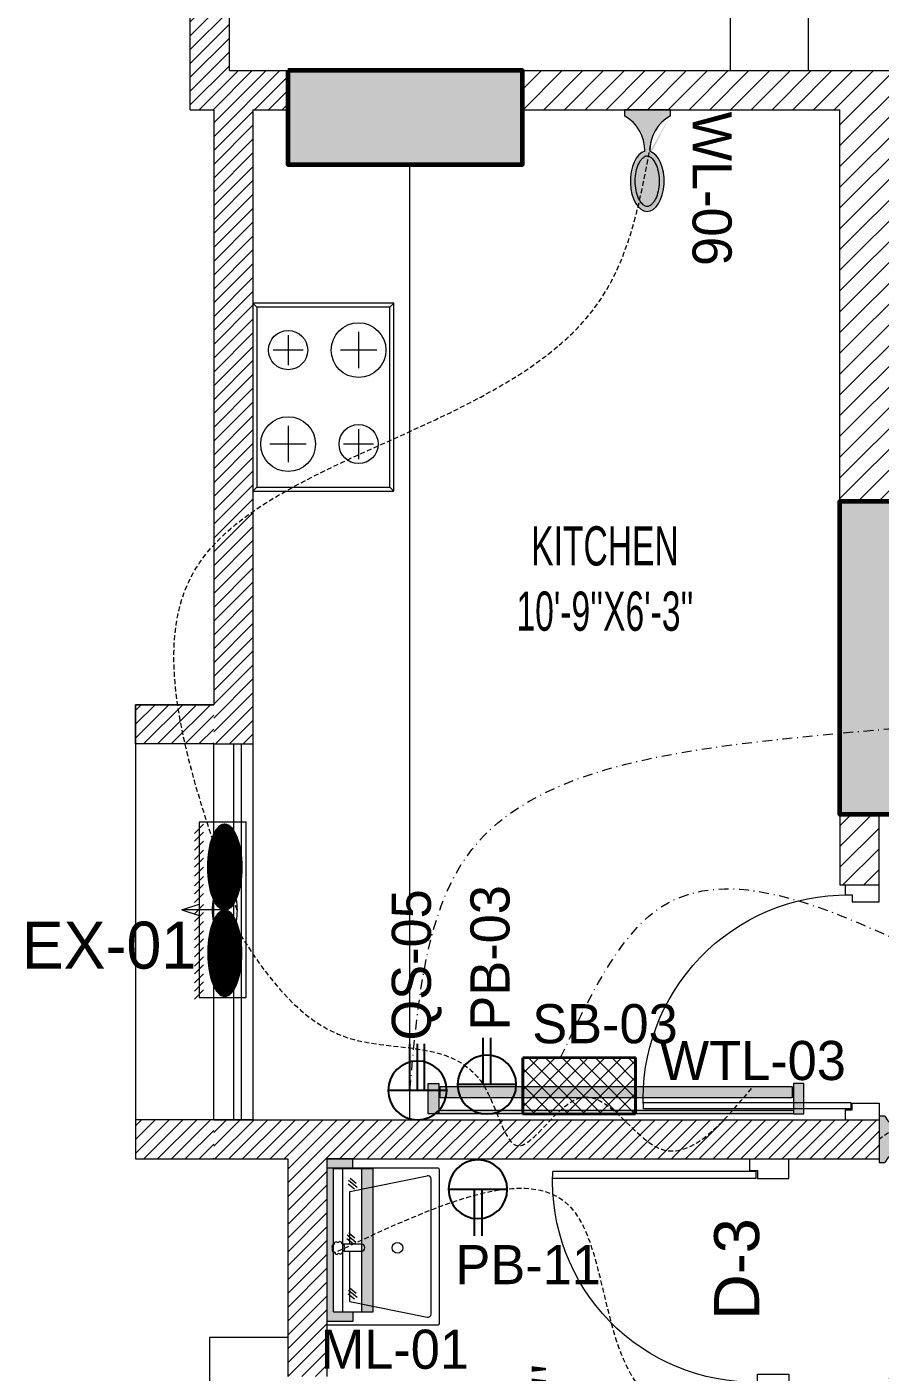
# Model space of a CAD drawing. Header units: inches. Extents: x 109699 to 44449955, y -10987 to 15824140.
# Drawn here: x 195981.1 to 196090.1, y -3935.7 to -3763.8 of the extents above; entities that cross this region are included whole.
import ezdxf

# ---------------------------------------------------------------- set-up
doc = ezdxf.new("R2010")
doc.units = ezdxf.units.IN
doc.header["$LTSCALE"] = 5
doc.header["$MEASUREMENT"] = 0
for name, pattern in [('ACAD_ISO03W100', [30, 12, -18]), ('DASHDOT', [1, 0.5, -0.25, 0, -0.25]), ('DASHED2', [0.375, 0.25, -0.125])]:
    doc.linetypes.add(name, pattern=pattern)
doc.layers.get('0').update_dxf_attribs({"color": 123})
for name, color, linetype, lineweight in [('@NORMAL', 7, 'Continuous', 5), ('AC In', 244, 'DASHED2', 30), ('cloumn', 253, 'Continuous', 60), ('door detail', 203, 'Continuous', 0), ('dotted', 8, 'ACAD_ISO03W100', 5), ('E-Con-Point', 5, 'DASHED2', 13), ('E-EX-Exhaust-Fan', 190, 'Continuous', 13), ('E-ML-Mirror-Light', 6, 'Continuous', 13), ('E-PB-Socket-5A', 203, 'Continuous', 13), ('E-QS-Socket-15A', 1, 'Continuous', 9), ('E-SB-Switch-Board', 106, 'Continuous', 18), ('E-WL-Wall-Light', 232, 'Continuous', 15), ('E-WTL-Wall-Tube-Light', 6, 'Continuous', 15), ('fixture', 255, 'Continuous', 0), ('glass', 140, 'Continuous', 18), ('ha', 252, 'Continuous', 5), ('HATCH2', 253, 'Continuous', 15), ('L_WALL', 8, 'Continuous', 5), ('Low Height wall--1', 252, 'Continuous', 9), ('SB', 1, 'DASHDOT', 20), ('STAIR', 8, 'Continuous', 13), ('WALL-1', 8, 'Continuous', 9)]:
    doc.layers.add(name, color=color, linetype=linetype, lineweight=lineweight)
doc.layers.add('T', color=8, linetype='Continuous')
doc.styles.get("Standard").update_dxf_attribs({"font": 'times.ttf'})
doc.styles.add('style2', font='ARIALN.TTF', dxfattribs={"width": 0.75, "height": 3})
doc.styles.add('TEXT-3', font='arial.ttf')
pattern_1 = [(44.99999999999991, (-3358.079220665124, -46603.01731711855), (-0.8838834764831833, 0.8838834764831855), [])]

# ---------------------------------------------------------------- blocks, each defined once
blk = doc.blocks.new('bgtrfv')
at = {"layer": 'fixture'}
for p, q in [((21441.97229669015, -26164.40491112152), (21441.97229669015, -26138.40491112152)), ((21442.86003956014, -26164.40491112152), (21442.86003956014, -26138.40491112152)), ((21440.36849646348, -26163.54399991067), (21441.86849646348, -26163.54399991067)), ((21441.86849646348, -26163.54399991067), (21441.86849646348, -26164.54399991067)), ((21441.86849646348, -26164.54399991067), (21442.86849646348, -26164.54399991067)), ((21442.86003956014, -26164.40491112152), (21441.97229669015, -26164.40491112152)), ((21442.86849646348, -26164.54399991067), (21442.86849646348, -26168.54399991067)), ((21467.86849646354, -26164.54399991055), (21467.86849646354, -26168.54399991055)), ((21468.86849646354, -26164.54399991055), (21467.86849646354, -26164.54399991055)), ((21470.37322828309, -26163.54399991058), (21468.86849646354, -26163.54399991058)), ((21468.86849646354, -26164.54399991055), (21468.86849646354, -26163.54399991058)), ((21442.86849646348, -26168.54399991067), (21440.36849646348, -26168.54399991058)), ((21467.86849646354, -26168.54399991055), (21470.36849646351, -26168.54399991055))]:
    blk.add_line(p, q, dxfattribs=at)
blk.add_arc((21443.20467689397, -26164.04399991055), 25.66868977762097, 358.8838658305763, 92.75188722137418, dxfattribs=at)
blk = doc.blocks.new('coloumn-01')
at = {"layer": 'ha'}
h = blk.add_hatch(dxfattribs=at)
h.set_pattern_fill('AR-CONC', color=256, scale=0.5)
h.set_pattern_definition([(49.99999999999999, (0, 0), (3.586300913003767, -0.3137606749129755), [0.375, -4.125]), (355, (0, 0), (-0.693756668065, 3.760960668500059), [0.3, -3.3]), (100.45144446, (0.298858405, -0.02614672), (2.89254423363556, 3.447199954843147), [0.3187009599999999, -3.505710559999999]), (46.18420000000001, (0, 1), (5.336206653357862, -0.8275964039653827), [0.5625, -6.1875]), (96.63563549, (0.444683725, 0.931033465), (4.673309728371142, 4.870593003872752), [0.47805171, -5.258568799999999]), (351.1841639899999, (0, 1), (4.673309725273866, 4.870593001349951), [0.45, -4.950000005]), (21, (0.5, 0.75), (2.984535260592308, -2.013094453326694), [0.375, -4.125]), (326.0000000000001, (0.5, 0.75), (1.216576659607909, 3.625750225234265), [0.3, -3.3]), (71.45144474, (0.74871127, 0.58224213), (4.201111883649856, 1.612655764031769), [0.31870095, -3.50571056]), (37.50000000000001, (0, 0), (0.06079927658645334, 1.664469269156557), [0, -3.26, 0, -3.35, 0, -3.3125]), (7.499999999999999, (0, 0), (1.315347687210743, 1.972058559411801), [0, -1.91, 0, -3.185, 0, -1.2625]), (327.5, (-1.115, 0), (2.669112180862045, -0.1127743586718988), [0, -1.25, 0, -3.9, 0, -5.175]), (317.5, (-1.615, 0), (2.915930846711931, 0.5005249116615886), [0, -1.625, 0, -2.59, 0, -3.675])])
h.paths.add_polyline_path([(32128.44739975178, -2546319.049243456), (32092.44739975178, -2546319.049243456), (32092.44739975178, -2546331.049243456), (32128.44739975178, -2546331.049243456)])
h.paths.add_polyline_path([(32128.44739975189, -2546617.132962178), (32098.44739975189, -2546617.132962178), (32098.44739975189, -2546629.132962178), (32128.44739975189, -2546629.132962178)])
h.paths.add_polyline_path([(31978.51966727065, -2546605.132962178), (31966.51966727065, -2546605.132962178), (31966.51966727065, -2546635.132962178), (31978.51966727065, -2546635.132962178)])
h.paths.add_polyline_path([(31821.20333333506, -2546605.132962178), (31809.20333333506, -2546605.132962178), (31809.20333333506, -2546635.132962178), (31821.20333333506, -2546635.132962178)])
h.paths.add_polyline_path([(31689.20328743063, -2546611.133238418), (31677.20328743063, -2546611.133238418), (31677.20328743063, -2546635.133238418), (31689.20328743063, -2546635.133238418)])
h.paths.add_polyline_path([(31417.20347832461, -2546611.132962178), (31405.20347832461, -2546611.132962178), (31405.20347832461, -2546635.132962178), (31417.20347832461, -2546635.132962178)])
h.paths.add_polyline_path([(31435.20347912709, -2546415.348983645), (31405.20347912709, -2546415.348983645), (31405.20347912709, -2546427.348983645), (31435.20347912709, -2546427.348983645)])
h.paths.add_polyline_path([(31633.74647668525, -2546415.348983645), (31603.74647668525, -2546415.348983645), (31603.74647668525, -2546427.348983645), (31633.74647668525, -2546427.348983645)])
h.paths.add_polyline_path([(31821.20245073218, -2546319.049243455), (31809.20245073218, -2546319.049243455), (31809.20245073218, -2546349.049243455), (31821.20245073218, -2546349.049243455)])
h.paths.add_polyline_path([(31996.51966727068, -2546319.049243455), (31966.51966727068, -2546319.049243455), (31966.51966727068, -2546331.049243455), (31996.51966727068, -2546331.049243455)])
h.paths.add_polyline_path([(31581.74648750067, -2546291.049243452), (31541.74648750067, -2546291.049243452), (31541.74648750067, -2546301.049243452), (31581.74648750067, -2546301.049243452)])
h.paths.add_polyline_path([(31485.74647668505, -2546261.049243452), (31475.74647668505, -2546261.049243452), (31475.74647668505, -2546301.049243452), (31485.74647668505, -2546301.049243452)])
h.paths.add_polyline_path([(31581.74648750064, -2546206.049278549), (31521.74648750064, -2546206.049278549), (31521.74648750064, -2546216.049243455), (31581.74648750064, -2546216.049243455)])
h.paths.add_polyline_path([(31435.20347595899, -2546206.049243455), (31405.20347595899, -2546206.049243455), (31405.20347595899, -2546218.049243455), (31435.20347595899, -2546218.049243455)])
h.paths.add_polyline_path([(31435.20347912709, -2546094.049243455), (31405.20347912709, -2546094.049243455), (31405.20347912709, -2546106.049243455), (31435.20347912709, -2546106.049243455)])
h.paths.add_polyline_path([(31583.74647668522, -2546094.049243455), (31547.74647668522, -2546094.049243455), (31547.74647668522, -2546106.049243455), (31583.74647668522, -2546106.049243455)])
h.paths.add_polyline_path([(31775.41359277777, -2546094.049243455), (31763.41359277777, -2546094.049243455), (31763.41359277777, -2546124.049243455), (31775.41359277777, -2546124.049243455)])
h.paths.add_polyline_path([(32059.80123907101, -2546094.049243455), (32047.80123907101, -2546094.049243455), (32047.80123907101, -2546124.049243455), (32059.80123907101, -2546124.049243455)])
h.paths.add_polyline_path([(32058.06771510976, -2545913.633020405), (32028.06771510976, -2545913.633020405), (32028.06771510976, -2545925.633020405), (32058.06771510976, -2545925.633020405)])
h.paths.add_polyline_path([(32048.06771510973, -2545722.712815279), (32036.06771510973, -2545722.712815279), (32036.06771510973, -2545746.712815279), (32048.06771510973, -2545746.712815279)])
h.paths.add_polyline_path([(31799.41359277774, -2545913.633020405), (31763.41359277774, -2545913.633020405), (31763.41359277774, -2545925.633020405), (31799.41359277774, -2545925.633020405)])
h.paths.add_polyline_path([(31591.53986684192, -2545945.049243456), (31561.31223659915, -2545945.049243456), (31561.31223659915, -2545957.049243456), (31591.53986684192, -2545957.049243456)])
h.paths.add_polyline_path([(31435.20347912709, -2545945.049243456), (31405.20347912709, -2545945.049243456), (31405.20347912709, -2545957.049243456), (31435.20347912709, -2545957.049243456)])
h.paths.add_polyline_path([(31429.2035252499, -2545715.383477275), (31405.2035252499, -2545715.383477275), (31405.2035252499, -2545727.383477275), (31429.2035252499, -2545727.383477275)])
h.paths.add_polyline_path([(31605.53986684192, -2545715.383237123), (31581.53986684192, -2545715.383237123), (31581.53986684192, -2545727.383237123), (31605.53986684192, -2545727.383237123)])
h.paths.add_polyline_path([(31775.41359277774, -2545711.610186095), (31763.41359277774, -2545711.610186095), (31763.41359277774, -2545735.610186095), (31775.41359277774, -2545735.610186095)])
at = {"layer": 'cloumn'}
for points, elevation in [([(31405.20347595899, -2546206.049243455), (31405.20347595899, -2546218.049243455), (31435.20347595899, -2546218.049243455), (31435.20347595899, -2546206.049243455)], -16.69677119971932), ([(31485.74647668505, -2546301.049243452), (31475.74647668505, -2546301.049243452), (31475.74647668505, -2546261.049243452), (31485.74647668505, -2546261.049243452)], -16.70558889981808)]:
    blk.add_lwpolyline(points, close=True, dxfattribs=dict(at, elevation=elevation))
blk = doc.blocks.new('qplaz')
at = {"layer": 'fixture'}
for p, q in [((143569.7800132462, 341.4142088231699), (143569.7800132462, 321.8142088231655)), ((143584.1800132462, 341.61420882317), (143569.9800132462, 341.61420882317)), ((143570.8861369331, 340.2625714804694), (143570.8861369331, 322.965846165866)), ((143581.2560437616, 338.6539164940569), (143571.3654443752, 340.6546305699137)), ((143584.1800132462, 321.6142088231654), (143584.1800132462, 341.61420882317)), ((143581.2560437616, 338.6539164940569), (143581.2560437616, 332.2000209122216)), ((143579.3593405762, 331.8000209122216), (143579.3593405762, 331.7265742452862)), ((143582.0060121824, 332.2000209122216), (143579.7593405762, 332.2000209122216)), ((143579.7593405762, 331.3265742452861), (143582.0559613498, 331.3265742452861)), ((143581.2560437616, 331.3265742452861), (143581.2560437616, 324.5745011522785)), ((143581.2560437616, 324.5745011522785), (143571.3654443752, 322.5737870764217)), ((143569.9800132462, 321.6142088231654), (143584.1800132462, 321.6142088231654))]:
    blk.add_line(p, q, dxfattribs=at)
blk.add_circle((143575.1723653077, 331.7897488839506), 0.6913263923410093, dxfattribs=at)
for centre, radius, start, end in [((143569.9800132462, 341.4142088231699), 0.2000000000000455, 90, 180), ((143571.2861369331, 340.2625714804694), 0.4000000000000909, 78.56426997742129, 180), ((143579.7593405762, 331.8000209122216), 0.399999999999909, 90, 180), ((143579.7593405762, 331.7265742452862), 0.4000000000000909, 180, 270), ((143582.7354837368, 331.8035851411277), 0.8302349482081128, 151.4778612968022, 170.068074453921), ((143581.7676264227, 331.7482369799126), 0.2488769175943618, 313.6286890804716, 52.9172466688434), ((143582.0119682067, 332.4488265509969), 0.248876917594301, 268.6286890816223, 7.917246669584689), ((143582.7354837368, 331.8035851411277), 0.8302349482082407, 106.4778612964865, 125.0680744547195), ((143582.6801355756, 332.7714424551863), 0.2488769175942959, 223.6286890812177, 322.9172466696585), ((143582.7354837368, 331.8035851411277), 0.8302349482088563, 61.4778612960077, 80.06807445479153), ((143583.3807251467, 332.5271006712389), 0.248876917594301, 178.6286890807749, 277.9172466688938), ((143582.7354837368, 331.8035851411277), 0.830234948208255, 16.47786129636911, 35.06807445458243), ((143583.7033410509, 331.8589333023399), 0.2488769175943618, 133.6286890804716, 232.9172466688434), ((143582.7354837368, 331.8035851411277), 0.8302349482084354, 331.4778612968021, 350.0680744541255), ((143582.7354837368, 331.8035851411277), 0.8302349482082407, 196.4778612963691, 215.0680744545824), ((143582.0902423269, 331.0800696110165), 0.2488769175944828, 358.6286890807748, 97.9172466688938), ((143582.7354837368, 331.8035851411277), 0.8302349482086144, 241.4778612960077, 260.0680744547915), ((143582.790831898, 330.8357278270691), 0.2488769175942959, 43.62868908121773, 142.9172466696585), ((143582.7354837368, 331.8035851411277), 0.8302349482082931, 286.4778612964865, 305.0680744547195), ((143583.4589992669, 331.1583437312556), 0.2488769175944828, 88.62868908162226, 187.9172466695847), ((143569.9800132462, 321.8142088231655), 0.2000000000000455, 180, 270), ((143571.2861369331, 322.965846165866), 0.4000000000000909, 180, 281.4357300225787)]:
    blk.add_arc(centre, radius, start, end, dxfattribs=at)
blk = doc.blocks.new('A$C3CDA63C6')
at = {"layer": 'fixture'}
for p, q in [((-1.009373227134347e-05, 18.00000247807452), (0.4999899062677287, 17.50000247807452)), ((-1.009373227134347e-05, 18.00000247807452), (-1.009373227134347e-05, 2.478074520695372e-06)), ((23.99998990626773, 18.00000247807452), (-1.009373227134347e-05, 18.00000247807452)), ((0.4999899062677287, 17.50000247807452), (0.4999899062677287, 0.5000024780745207)), ((23.49998990626773, 17.50000247807452), (0.4999899062677287, 17.50000247807452)), ((23.49998990626773, 17.50000247807452), (23.99998990626773, 18.00000247807452)), ((23.49998990626773, 0.5000024780745207), (23.49998990626773, 17.50000247807452)), ((23.99998990626773, 2.478074520695372e-06), (23.99998990626773, 18.00000247807452)), ((5.999989906267729, 15.82196763532897), (5.999989906267729, 11.17803732082007)), ((17.99998990626773, 15.41201758252623), (17.99998990626773, 11.58798737362281)), ((3.678024749013275, 13.50000247807452), (8.321955063522182, 13.50000247807452)), ((16.08797480181602, 13.50000247807452), (19.91200501071944, 13.50000247807452)), ((5.999989906267729, 6.412017582526232), (5.999989906267729, 2.587987373622809)), ((17.99998990626773, 6.821967635328974), (17.99998990626773, 2.178037320820067)), ((4.087974801816017, 4.500002478074521), (7.91200501071944, 4.500002478074521)), ((15.67802474901328, 4.500002478074521), (20.32195506352218, 4.500002478074521)), ((0.4999899062677287, 0.5000024780745207), (-1.009373227134347e-05, 2.478074520695372e-06)), ((-1.009373227134347e-05, 2.478074520695372e-06), (23.99998990626773, 2.478074520695372e-06)), ((0.4999899062677287, 0.5000024780745207), (23.49998990626773, 0.5000024780745207)), ((23.49998990626773, 0.5000024780745207), (23.99998990626773, 2.478074520695372e-06))]:
    blk.add_line(p, q, dxfattribs=at)
for centre, radius in [((5.999989906267729, 13.50000247807452), 3.5), ((17.99998990626773, 13.50000247807452), 2.5), ((5.999989906267729, 4.500002478074521), 2.5), ((17.99998990626773, 4.500002478074521), 3.5)]:
    blk.add_circle(centre, radius, dxfattribs=at)
blk = doc.blocks.new('nhytfgb')
at = {"layer": 'L_WALL', "ltscale": 4}
for p, q in [((20996.32718490922, -25463.2833109047), (20996.32718490922, -25464.7833109047)), ((21001.32718490922, -25465.7833109047), (21001.32718490922, -25463.28331090471)), ((20996.32718490922, -25464.7833109047), (20997.32718490922, -25464.7833109047)), ((20997.32718490922, -25464.7833109047), (20997.32718490922, -25465.7833109047)), ((20997.32718490922, -25465.7833109047), (21001.32718490922, -25465.7833109047)), ((20997.3271849093, -25495.78331090468), (21001.3271849093, -25495.78331090468)), ((20997.3271849093, -25496.78331090468), (20997.3271849093, -25495.78331090468)), ((21001.3271849093, -25495.78331090468), (21001.32718490922, -25498.2833109047)), ((20996.32718490922, -25496.7833109047), (20996.32718490922, -25498.2833109047))]:
    blk.add_line(p, q, dxfattribs=at)
at = {"layer": 'L_WALL'}
for p, q in [((20997.18809612016, -25464.90215873925), (20966.18809612016, -25464.90215873925)), ((20997.18809612016, -25465.79835851259), (20966.18809612016, -25465.79835851259)), ((20997.18809612016, -25464.90215873925), (20997.18809612016, -25465.79835851259)), ((20996.32718490922, -25496.7833109047), (20997.3271849093, -25496.78331090468))]:
    blk.add_line(p, q, dxfattribs=at)
blk.add_arc((20996.57718490925, -25466.36028743991), 30.42405063002891, 177.2529418227814, 270.4708152205662, dxfattribs=at)
blk = doc.blocks.new('E-W-LIGHT')
at = {"linetype": 'ByBlock', "ltscale": 0.5}
h = blk.add_hatch(color=256, dxfattribs=at)
h.dxf.hatch_style = 1
h.set_gradient(color1=(255, 255, 255), color2=(255, 255, 0), name='CYLINDER')
edge = h.paths.add_edge_path()
edge.add_spline(control_points=[(-96.71110423948552, 1.235367220396483), (-96.8976251288622, 1.235367220396483), (-97.08530367817384, 1.204590695443009), (-97.49532330615068, 1.060408411101338), (-97.71769888777162, 0.9452617532663472), (-98.18859363857634, 0.6007580769133996), (-98.4360601757027, 0.3712016227401077), (-98.9274233233457, -0.2076466389563343), (-99.17095937526851, -0.5565722783421756), (-99.79256403547286, -1.649000525487912), (-100.1403411294208, -2.496475964584042), (-100.6655547252501, -4.389078901701514), (-100.8435119435345, -5.433326140728264), (-100.996858843053, -7.577941591604359), (-100.9723680002039, -8.677864733885961), (-100.7253955626443, -10.7881619923927), (-100.5027117058065, -11.79805679996582), (-99.90205506231798, -13.59089832466863), (-99.52349327352754, -14.37265162368595), (-98.79708591162027, -15.46144462183512), (-98.46289770719719, -15.83531695936959), (-97.82402795464219, -16.37320808014224), (-97.52292902289115, -16.53708124557815), (-97.0332651008719, -16.69867335386745), (-96.83300356165012, -16.72444707740215), (-96.42760539585558, -16.70413243760904), (-96.21918910161975, -16.65733367471884), (-95.75858057275782, -16.45705756399432), (-95.50712660475898, -16.30138572900886), (-94.98330090317799, -15.85001415615693), (-94.71221849052682, -15.55449414506236), (-94.18744122004225, -14.82684639582039), (-93.93399672563008, -14.39521060388152), (-93.32240182252819, -13.09860869282319), (-93.0057716383552, -12.13470487732181), (-92.57508722519842, -10.03980369670334), (-92.46055768618565, -8.90959698224412), (-92.45565766659526, -6.646794607945969), (-92.56528275998282, -5.514732191470296), (-92.98715107886524, -3.412587944823316), (-93.29985699109132, -2.443281268231641), (-93.99092435031811, -0.9549615958549695), (-94.34810290115182, -0.3877643056552464), (-95.07582621573985, 0.4836147841888085), (-95.44374809115733, 0.7854262440646148), (-96.01798165069457, 1.105607693885873), (-96.24029005175481, 1.180327462172805), (-96.53763867025813, 1.228459302029147), (-96.62438560181026, 1.235367220396483), (-96.71110423948552, 1.235367220396483)], knot_values=[0, 0, 0, 0, 0.194197829587449, 0.194197829587449, 0.388395659174898, 0.388395659174898, 0.582593488762347, 0.582593488762347, 0.776791318349796, 0.776791318349796, 1.110216687407361, 1.110216687407361, 1.443642056464925, 1.443642056464925, 1.77706742552249, 1.77706742552249, 2.110492794580054, 2.110492794580054, 2.443918163637619, 2.443918163637619, 2.701496175378678, 2.701496175378678, 2.959074187119738, 2.959074187119738, 3.169612053741, 3.169612053741, 3.380149920362263, 3.380149920362263, 3.590687786983526, 3.590687786983526, 3.801225653604789, 3.801225653604789, 4.011763520226051, 4.011763520226051, 4.360140390670959, 4.360140390670959, 4.708517261115867, 4.708517261115867, 5.056894131560775, 5.056894131560775, 5.405271002005684, 5.405271002005684, 5.69307956715584, 5.69307956715584, 5.980888132305996, 5.980888132305996, 6.192897451070847, 6.192897451070847, 6.283185307179586, 6.283185307179586, 6.283185307179586, 6.283185307179586], degree=3, periodic=0)
at = {"layer": 'E-WL-Wall-Light', "linetype": 'ByBlock', "ltscale": 0.5}
h = blk.add_hatch(color=256, dxfattribs=at)
h.dxf.hatch_style = 1
edge = h.paths.add_edge_path()
edge.add_ellipse((-96.71110423948552, -7.740473765769313), major_axis=(0, 10.71660606041263), ratio=0.559300439547623, start_angle=187.7376784571124, end_angle=531.0374031504149)
edge.add_arc((-112.001170541625, -18.46997501720373), 14.35701343791298, -60.53601194170483, 0.5736542653427819, ccw=False)
edge.add_line((-104.9392941575301, -30.97012448799713), (-104.939294157532, -33.06572841662167))
edge.add_line((-104.939294157532, -33.06572841662167), (-88.60969415754215, -33.06572841666017))
edge.add_line((-88.60969415754215, -33.06572841666017), (-88.60969415754002, -30.97012448799946))
edge.add_arc((-81.54781777344922, -18.46997501720374), 14.35701343791298, 179.559619270027, 240.5360119417236, ccw=False)
edge = h.paths.add_edge_path(flags=16)
edge.add_spline(control_points=[(-96.71110423948552, 1.235367220396483), (-96.8976251288622, 1.235367220396483), (-97.08530367817384, 1.204590695443009), (-97.49532330615068, 1.060408411101338), (-97.71769888777162, 0.9452617532663472), (-98.18859363857634, 0.6007580769133996), (-98.4360601757027, 0.3712016227401077), (-98.9274233233457, -0.2076466389563343), (-99.17095937526851, -0.5565722783421756), (-99.79256403547286, -1.649000525487912), (-100.1403411294208, -2.496475964584042), (-100.6655547252501, -4.389078901701514), (-100.8435119435345, -5.433326140728264), (-100.996858843053, -7.577941591604359), (-100.9723680002039, -8.677864733885961), (-100.7253955626443, -10.7881619923927), (-100.5027117058065, -11.79805679996582), (-99.90205506231798, -13.59089832466863), (-99.52349327352754, -14.37265162368595), (-98.79708591162027, -15.46144462183512), (-98.46289770719719, -15.83531695936959), (-97.82402795464219, -16.37320808014224), (-97.52292902289115, -16.53708124557815), (-97.0332651008719, -16.69867335386745), (-96.83300356165012, -16.72444707740215), (-96.42760539585558, -16.70413243760904), (-96.21918910161975, -16.65733367471884), (-95.75858057275782, -16.45705756399432), (-95.50712660475898, -16.30138572900886), (-94.98330090317799, -15.85001415615693), (-94.71221849052682, -15.55449414506236), (-94.18744122004225, -14.82684639582039), (-93.93399672563008, -14.39521060388152), (-93.32240182252819, -13.09860869282319), (-93.0057716383552, -12.13470487732181), (-92.57508722519842, -10.03980369670334), (-92.46055768618565, -8.90959698224412), (-92.45565766659526, -6.646794607945969), (-92.56528275998282, -5.514732191470296), (-92.98715107886524, -3.412587944823316), (-93.29985699109132, -2.443281268231641), (-93.99092435031811, -0.9549615958549695), (-94.34810290115182, -0.3877643056552464), (-95.07582621573985, 0.4836147841888085), (-95.44374809115733, 0.7854262440646148), (-96.01798165069457, 1.105607693885873), (-96.24029005175481, 1.180327462172805), (-96.53763867025813, 1.228459302029147), (-96.62438560181026, 1.235367220396483), (-96.71110423948552, 1.235367220396483)], knot_values=[0, 0, 0, 0, 0.194197829587449, 0.194197829587449, 0.388395659174898, 0.388395659174898, 0.582593488762347, 0.582593488762347, 0.776791318349796, 0.776791318349796, 1.110216687407361, 1.110216687407361, 1.443642056464925, 1.443642056464925, 1.77706742552249, 1.77706742552249, 2.110492794580054, 2.110492794580054, 2.443918163637619, 2.443918163637619, 2.701496175378678, 2.701496175378678, 2.959074187119738, 2.959074187119738, 3.169612053741, 3.169612053741, 3.380149920362263, 3.380149920362263, 3.590687786983526, 3.590687786983526, 3.801225653604789, 3.801225653604789, 4.011763520226051, 4.011763520226051, 4.360140390670959, 4.360140390670959, 4.708517261115867, 4.708517261115867, 5.056894131560775, 5.056894131560775, 5.405271002005684, 5.405271002005684, 5.69307956715584, 5.69307956715584, 5.980888132305996, 5.980888132305996, 6.192897451070847, 6.192897451070847, 6.283185307179586, 6.283185307179586, 6.283185307179586, 6.283185307179586], degree=3, periodic=0)
for p, q in [((-104.9392941575301, -30.97012448799713), (-104.939294157532, -33.06572841662167)), ((-104.939294157532, -33.06572841662167), (-88.60969415754215, -33.06572841666017)), ((-88.60969415754215, -33.06572841666017), (-88.60969415754002, -30.97012448803655))]:
    blk.add_line(p, q)
at = {"linetype": 'ByBlock', "ltscale": 0.5}
for centre, start, end in [((-112.001170541625, -18.46997501720374), 299.4639880582952, 0.5736542653427851), ((-81.54781777344922, -18.46997501720374), 179.4263457346572, 240.5360119417045)]:
    blk.add_arc(centre, 14.35701343791298, start, end, dxfattribs=at)
blk.add_ellipse((-96.71110423948552, -7.740473765769313), major_axis=(0, 10.71660606041263), ratio=0.559300439547623, start_param=3.276640619127039, end_param=9.268351136215248, dxfattribs=at)
blk.add_open_spline([(-96.71110423948552, 1.235367220396483), (-96.8976251288622, 1.235367220396483), (-97.08530367817384, 1.204590695443009), (-97.49532330615068, 1.060408411101338), (-97.71769888777162, 0.9452617532663472), (-98.18859363857634, 0.6007580769133996), (-98.4360601757027, 0.3712016227401077), (-98.9274233233457, -0.2076466389563343), (-99.17095937526851, -0.5565722783421756), (-99.79256403547286, -1.649000525487912), (-100.1403411294208, -2.496475964584042), (-100.6655547252501, -4.389078901701514), (-100.8435119435345, -5.433326140728264), (-100.996858843053, -7.577941591604359), (-100.9723680002039, -8.677864733885961), (-100.7253955626443, -10.7881619923927), (-100.5027117058065, -11.79805679996582), (-99.90205506231798, -13.59089832466863), (-99.52349327352754, -14.37265162368595), (-98.79708591162027, -15.46144462183512), (-98.46289770719719, -15.83531695936959), (-97.82402795464219, -16.37320808014224), (-97.52292902289115, -16.53708124557815), (-97.0332651008719, -16.69867335386745), (-96.83300356165012, -16.72444707740215), (-96.42760539585558, -16.70413243760904), (-96.21918910161975, -16.65733367471884), (-95.75858057275782, -16.45705756399432), (-95.50712660475898, -16.30138572900886), (-94.98330090317799, -15.85001415615693), (-94.71221849052682, -15.55449414506236), (-94.18744122004225, -14.82684639582039), (-93.93399672563008, -14.39521060388152), (-93.32240182252819, -13.09860869282319), (-93.0057716383552, -12.13470487732181), (-92.57508722519842, -10.03980369670334), (-92.46055768618565, -8.90959698224412), (-92.45565766659526, -6.646794607945969), (-92.56528275998282, -5.514732191470296), (-92.98715107886524, -3.412587944823316), (-93.29985699109132, -2.443281268231641), (-93.99092435031811, -0.9549615958549695), (-94.34810290115182, -0.3877643056552464), (-95.07582621573985, 0.4836147841888085), (-95.44374809115733, 0.7854262440646148), (-96.01798165069457, 1.105607693885873), (-96.24029005175481, 1.180327462172805), (-96.53763867025813, 1.228459302029147), (-96.62438560181026, 1.235367220396483), (-96.71110423948552, 1.235367220396483)], degree=3, knots=[0, 0, 0, 0, 0.194197829587449, 0.194197829587449, 0.388395659174898, 0.388395659174898, 0.582593488762347, 0.582593488762347, 0.776791318349796, 0.776791318349796, 1.110216687407361, 1.110216687407361, 1.443642056464925, 1.443642056464925, 1.77706742552249, 1.77706742552249, 2.110492794580054, 2.110492794580054, 2.443918163637619, 2.443918163637619, 2.701496175378678, 2.701496175378678, 2.959074187119738, 2.959074187119738, 3.169612053741, 3.169612053741, 3.380149920362263, 3.380149920362263, 3.590687786983526, 3.590687786983526, 3.801225653604789, 3.801225653604789, 4.011763520226051, 4.011763520226051, 4.360140390670959, 4.360140390670959, 4.708517261115867, 4.708517261115867, 5.056894131560775, 5.056894131560775, 5.405271002005684, 5.405271002005684, 5.69307956715584, 5.69307956715584, 5.980888132305996, 5.980888132305996, 6.192897451070847, 6.192897451070847, 6.283185307179586, 6.283185307179586, 6.283185307179586, 6.283185307179586], dxfattribs=at)
blk = doc.blocks.new('E-MIRROR')
at = {"linetype": 'ByBlock', "ltscale": 0.5}
h = blk.add_hatch(color=256, dxfattribs=at)
h.dxf.hatch_style = 1
h.paths.add_polyline_path([(-3.803825716282212, 2.446194755687683), (-4.624919714406442, 2.446194755687683), (-4.62491971440644, 1.06206045303217), (-16.82861533086331, 1.06206045303217), (-16.82861533086331, 2.446194755687683), (-17.64970932898754, 2.446194755687683), (-17.64970932898754, 0.6069118485903171), (-3.803825716282212, 0.6069118485903171)])
h.paths.add_polyline_path([(-4.624919714406442, 3.884460453032168), (-16.82861533086331, 3.884460453032168), (-16.82861533086331, 3.048292623822446), (-4.624919714406442, 3.048292623822446)])
for p, q in [((-4.624919714406442, 3.88446045303217, 10051), (-16.82861533086331, 3.88446045303217, 10051)), ((-16.82861533086331, 1.062060453032171, 10051), (-16.82861533086331, 3.88446045303217, 10051)), ((-4.624919714406442, 1.062060453032171, 10051), (-4.624919714406442, 3.88446045303217, 10051)), ((-16.82861533086331, 3.048292623822448, 10051), (-4.624919714406442, 3.048292623822448, 10051)), ((-16.82861533086331, 2.446194755687686, 10051), (-17.64970932898754, 2.446194755687686, 10051)), ((-17.64970932898754, 2.446194755687686, 10051), (-17.64970932898754, 0.6069118485903177, 10051)), ((-16.00565070650659, 2.247419289612556, 2959.014400000002), (-15.57607335201684, 2.686018207375187, 2959.014400000002)), ((-15.84009277979034, 2.134810924049816, -4132.9712), (-15.23268653038967, 2.757759762277937, -4132.9712)), ((-15.52937958076724, 2.121438535564381, 2959.014400000002), (-15.09980222627749, 2.560037453327011, 2959.014400000002)), ((-11.35052072305241, 2.152482457534203, 2959.014400000002), (-10.92094336856267, 2.591081375296835, 2959.014400000002)), ((-11.18496279633616, 2.039874091971463, -4132.9712), (-10.5775565469355, 2.662822930199585, -4132.9712)), ((-10.87424959731306, 2.026501703486027, 2959.014400000002), (-10.44467224282331, 2.465100621248658, 2959.014400000002)), ((-6.647889140735954, 2.247419289613197, 2959.014400000002), (-6.218311786246209, 2.686018207375829, 2959.014400000002)), ((-6.4823312140197, 2.134810924050456, -4132.9712), (-5.874924964619035, 2.75775976227858, -4132.9712)), ((-6.171618014996598, 2.121438535565022, 2959.014400000002), (-5.742040660506856, 2.560037453327653, 2959.014400000002)), ((-4.624919714406442, 2.446194755687686, 10051), (-3.803825716282212, 2.446194755687686, 10051)), ((-3.803825716282212, 2.446194755687686, 10051), (-3.803825716282212, 0.6069118485903177, 10051)), ((-16.82861533086331, 1.706557592298256, 10051), (-4.624919714406442, 1.706557592298256, 10051)), ((-4.624919714406442, 1.062060453032171, 10051), (-16.82861533086331, 1.062060453032171, 10051)), ((-17.64970932898754, 0.6069118485903177, 10051), (-3.803825716282212, 0.6069118485903177, 10051))]:
    blk.add_line(p, q)
blk = doc.blocks.new('A$C0EEE0DA8')
at = {"lineweight": 25}
for p, q in [((9.859886922386067, 11.01563311866266), (9.859886922386067, 3.514223118661903)), ((9.859886922386067, 7.754928118662065), (15.8195753665932, 7.754928118662065)), ((9.859886922386067, 6.774928118662501), (15.8195753665932, 6.774928118662501))]:
    blk.add_line(p, q, dxfattribs=at)
blk.add_circle((9.85988692238243, 7.264928118662283), 3.750704999999999, dxfattribs=at)
blk = doc.blocks.new('A$C63C712C3')
at = {"linetype": 'ByBlock', "ltscale": 0.5}
h = blk.add_hatch(color=256, dxfattribs=at)
h.dxf.hatch_style = 1
h.paths.add_polyline_path([(35.45815903441689, 102.6004051111813), (7.051254215184599e-05, 102.6004051111813), (7.051254215184599e-05, -1.4210854715202e-14), (35.45815903441689, 0)])
h.paths.add_polyline_path([(1235.458159034402, 102.6004051111813), (35.45815903441689, 102.6004051111813), (35.45815903441689, 90.19858873463818), (1235.458159034402, 90.19858873463818)])
h.paths.add_polyline_path([(1270.916247556277, 102.6004051111813), (1235.458159034402, 102.6004051111813), (1235.458159034402, -1.4210854715202e-14), (1270.916247556277, 0)])
h = blk.add_hatch(color=256, dxfattribs=at)
h.dxf.hatch_style = 1
h.set_gradient(color1=(255, 255, 0), rotation=269, name='CYLINDER')
h.paths.add_polyline_path([(1230.609335631336, 47.55507706388016), (39.80634735536296, 47.55507706388016), (39.80634735536296, 10.14120857274975), (1230.609335631336, 10.14120857274975)])
at = {"ltscale": 2}
for p, q in [((39.80314903250837, 42.02165198561852), (33.8373914979602, 42.02165198561852)), ((39.80314903250837, 15.93327464433969), (33.8373914979602, 15.93327464433969)), ((1230.612533954176, 42.02165198561852), (1236.578291488724, 42.02165198561852)), ((1230.612533954176, 15.93327464433969), (1236.578291488724, 15.93327464433969))]:
    blk.add_line(p, q, dxfattribs=at)
for points in [[(35.45815903441689, 102.6004051111813), (7.051254215184599e-05, 102.6004051111813), (7.051254215184599e-05, 0), (35.45815903441689, 0)], [(35.45815903441689, 102.6004051111813), (1235.458159034402, 102.6004051111813), (1235.458159034402, 90.19858873463818), (35.45815903441689, 90.19858873463818)], [(1235.458159034402, 102.6004051111813), (1270.916247556277, 102.6004051111813), (1270.916247556277, 0), (1235.458159034402, 0)], [(39.80634735536296, 47.55507706388016), (1230.609335631336, 47.55507706388016), (1230.609335631336, 10.14120857274975), (39.80634735536296, 10.14120857274975)]]:
    blk.add_lwpolyline(points, close=True, dxfattribs=at)
blk = doc.blocks.new('A$C4DCB0E22')
h = blk.add_hatch()
h.set_pattern_fill('ANSI37', color=256, scale=15, angle=90.05046403147966, style=0)
h.set_pattern_definition([(135.0504640314797, (0, 0), (-1.324656962164393, -1.326992438783809), []), (225.0504640314796, (0, 0), (1.326992438783809, -1.324656962164393), [])])
h.paths.add_polyline_path([(0.0158499618895469, -4.176303718850249e-06), (-3.779117417224143e-06, 17.9999888419976), (8.999992730033242, 18.00791571250107), (9.015846471040199, 0.007922694199763214)])
at = {"lineweight": 40}
for p, q in [((-3.779117417224143e-06, 17.9999888419976), (8.999992730033242, 18.00791571250107)), ((0.0158499618895469, -4.176303718850249e-06), (-3.779117417224143e-06, 17.9999888419976)), ((9.015846471040199, 0.007922694199763214), (8.999992730033242, 18.00791571250107)), ((0.0158499618895469, -4.176303718850249e-06), (9.015846471040199, 0.007922694199763214))]:
    blk.add_line(p, q, dxfattribs=at)
blk = doc.blocks.new('A$C1C755710')
at = {"linetype": 'ByBlock', "ltscale": 0.5}
h = blk.add_hatch(dxfattribs=at)
h.set_pattern_fill('ANSI31', color=256)
h.set_pattern_definition([(45, (0, 0), (-0.08838834764831843, 0.08838834764831845), [])])
edge = h.paths.add_edge_path()
edge.add_ellipse((199.1649073579174, 94.51384083836456), major_axis=(191.0280833619181, 3.971377967073551e-11), ratio=0.3951307893636453, start_angle=-2.146606530950382e-05, end_angle=6.29936271653392)
edge.add_ellipse((199.1649073579174, 94.51384083836456), major_axis=(191.0280833619181, 3.971377967073551e-11), ratio=0.3951307893636453, start_angle=6.29936271653392, end_angle=41.72868663856591)
edge.add_ellipse((199.1649073579174, 94.51384083836456), major_axis=(191.0280833619181, 3.971377967073551e-11), ratio=0.3951307893636453, start_angle=41.72868663856591, end_angle=359.9999785339347)
edge = h.paths.add_edge_path()
edge.add_ellipse((581.2210740817536, 94.51384083836456), major_axis=(-191.0280833619181, 3.971377967073551e-11), ratio=0.3951307893636453, start_angle=2.146606529957221e-05, end_angle=318.2713133614341)
edge.add_ellipse((581.2210740817536, 94.51384083836456), major_axis=(-191.0280833619181, 3.971377967073551e-11), ratio=0.3951307893636453, start_angle=318.2713133614341, end_angle=360.0000214660653)
at = {"ltscale": 2}
for p, q in [((389.0395967610093, 285.5447172545246), (364.2144678700133, 207.9370213896327)), ((389.0395967610093, 102.7958703805634), (389.0395967610093, 285.5447172545246)), ((389.0395967610093, 285.5447172545246), (413.8647256520053, 207.9370213896327)), ((9.237156729897833, 188.2013995007728), (49.73115919703559, 228.6954019679106)), ((44.42906965014117, 188.2013995007728), (84.92307211727893, 228.6954019679106)), ((83.87120178474288, 188.2013995007728), (124.3652042518806, 228.6954019679106)), ((124.5506794197281, 188.2013995007728), (165.0446818868659, 228.6954019679106)), ((159.7425923399715, 188.2013995007728), (200.2365948071092, 228.6954019679106)), ((199.1847244745732, 188.2013995007728), (239.6787269417109, 228.6954019679106)), ((241.5598876592558, 188.2013995007728), (282.0538901263935, 228.6954019679106)), ((276.7518005794991, 188.2013995007728), (317.2458030466369, 228.6954019679106)), ((316.1939327141008, 188.2013995007728), (356.6879351812386, 228.6954019679106)), ((365.3524135401385, 188.2013995007728), (405.8464160072763, 228.6954019679106)), ((400.5443264603819, 188.2013995007728), (441.0383289275196, 228.6954019679106)), ((439.9864585949836, 188.2013995007728), (480.4804610621213, 228.6954019679106)), ((481.5137070744968, 188.2013995007728), (522.0077095416345, 228.6954019679106)), ((516.7056199947401, 188.2013995007728), (557.1996224618779, 228.6954019679106)), ((556.1477521293418, 188.2013995007728), (596.6417545964796, 228.6954019679106)), ((597.6751444695255, 188.2013995007728), (638.1691469366633, 228.6954019679106)), ((632.8670573897689, 188.2013995007728), (673.3610598569066, 228.6954019679106)), ((672.3091895243706, 188.2013995007728), (712.8031919915084, 228.6954019679106)), ((708.7490936335089, 188.2013995007728), (749.2430961006467, 228.6954019679106)), ((743.9410065537522, 188.2013995007728), (784.43500902089, 228.6954019679106))]:
    blk.add_line(p, q, dxfattribs=at)
blk.add_lwpolyline([(-2.91038304567337e-11, 207.9370213896327), (777.604823705391, 207.9370213896327), (777.604823705391, -2.91038304567337e-11), (-2.91038304567337e-11, -2.91038304567337e-11)], close=True, dxfattribs=at)
for centre, start, end in [((390.1929907198355, -134.2364891821926), 80.14559333652657, 99.85440666347343), ((390.1929907198355, 323.2641150363197), 260.1455933365266, 279.8544066634735)]:
    blk.add_arc(centre, 283.1687490877094, start, end, dxfattribs=at)
at = {"extrusion": (0, 0, -1)}
blk.add_ellipse((199.1649073579174, 94.51384083836456), major_axis=(191.0280833619181, 3.971377967073551e-11), ratio=0.3951307893636453, dxfattribs=at)
blk.add_ellipse((581.2210740817536, 94.51384083836456), major_axis=(-191.0280833619181, 3.971377967073551e-11), ratio=0.3951307893636453)
blk = doc.blocks.new('A$C7D2A24B3')
at = {"lineweight": 25}
for p, q in [((9.859886922386067, 11.01563311865903), (9.859886922386067, 3.514223118658265)), ((9.859886922386067, 8.143706464579736), (15.8195753665932, 8.143706464579736)), ((9.859886922386067, 7.268951136147734), (15.8195753665932, 7.268951136147734)), ((9.859886922386067, 6.288951136148171), (15.8195753665932, 6.288951136148171))]:
    blk.add_line(p, q, dxfattribs=at)
blk.add_circle((9.85988692238243, 7.264928118658645), 3.750704999999999, dxfattribs=at)

msp = doc.modelspace()

# ---------------------------------------------------------------- hatches: boundary and pattern name
at = {"layer": '@NORMAL'}
h = msp.add_hatch(dxfattribs=at)
h.set_pattern_fill('ANSI31', scale=10, angle=-7.63333123551244e-14, style=0)
h.set_pattern_definition([(44.99999999999989, (142869.33548188, 2531118.532122692), (-0.8838834764831833, 0.8838834764831855), [])])
h.paths.add_polyline_path([(196014.4206049389, -3769.42381595497), (196006.963602497, -3769.42381595497), (196006.963602497, -3743.423741294564), (196001.963602497, -3743.423741294564), (196001.963602497, -3774.42381595497), (196004.963602497, -3774.42381595497), (196004.963602497, -3855.42381595497), (196009.963602497, -3855.42381595497), (196009.963602497, -3774.42381595497), (196014.4206049389, -3774.42381595497)])
h = msp.add_hatch(dxfattribs=at)
h.set_pattern_fill('ANSI31', scale=10, angle=-7.63333123551244e-14, style=0)
h.set_pattern_definition(pattern_1)
h.paths.add_polyline_path([(196004.963602497, -3855.423741294564), (195994.963602497, -3855.423741294564), (195994.963602497, -3850.423741294564), (196004.963602497, -3850.423741294564)])
h = msp.add_hatch(dxfattribs=at)
h.set_pattern_fill('ANSI31', scale=10, angle=-7.63333123551244e-14, style=0)
h.set_pattern_definition(pattern_1)
edge = h.paths.add_edge_path()
edge.add_line((196004.963602497, -3903.423741294564), (195994.963602497, -3903.423741294564))
edge.add_line((195994.963602497, -3903.423741294564), (195994.963602497, -3908.423741294564))
edge.add_line((195994.963602497, -3908.423741294564), (196004.963602497, -3908.423741294535))
h = msp.add_hatch(dxfattribs=at)
h.set_pattern_fill('ANSI31', scale=10, angle=-7.63333123551244e-14, style=0)
h.set_pattern_definition([(44.99999999999984, (178939.0702236593, 2542407.827854916), (-0.8838834764831834, 0.8838834764831853), [])])
h.paths.add_polyline_path([(196019.4206049389, -3960.222259339904), (196014.4206049389, -3960.222259339904), (196014.4206049389, -3978.723481484716), (196019.4206049389, -3978.723481484716)])
h.paths.add_polyline_path([(196089.963602497, -3903.423741294564), (196004.963602497, -3903.423741294564), (196004.963602497, -3908.27862413044), (196004.9735295899, -3908.423741294564), (196014.420604939, -3908.423741294564), (196014.420604939, -3936.222259339904), (196019.4206049389, -3936.222259339904), (196019.4206049389, -3908.423741294564), (196089.963602497, -3908.423741294564)])
at = {"layer": 'HATCH2'}
h = msp.add_hatch(dxfattribs=at)
h.set_pattern_fill('ANSI31', color=256, scale=15, angle=-5.088887490341627e-14)
h.set_pattern_definition([(44.99999999999991, (144223.2629105918, 2531118.532197353), (-1.325825214724775, 1.325825214724778), [])])
h.paths.add_polyline_path([(196094.9636024971, -3779.423741293633), (196130.9636133125, -3779.423741293633), (196130.9636133125, -3769.423741293633), (196044.4206017708, -3769.423741294098), (196044.4206017708, -3774.423741293633), (196084.963602497, -3774.423741293633), (196084.9636024969, -3824.423741290839), (196094.9636024969, -3824.423741290839)])
h = msp.add_hatch(dxfattribs=at)
h.set_pattern_fill('ANSI31', color=256, scale=15, angle=-5.088887490341627e-14)
h.set_pattern_definition([(44.99999999999991, (142732.3835256985, 2531118.532197352), (-1.325825214724775, 1.325825214724778), [])])
h.paths.add_polyline_path([(196089.9636024969, -3864.423741290839), (196084.9636024969, -3864.423741290839), (196084.9636024969, -3873.423741294564), (196089.9636024969, -3873.423741294564)])

# ---------------------------------------------------------------- linework, layer by layer
at = {"layer": '@NORMAL'}
msp.add_line((196073.4206049389, -3908.423741294098, 0.1990280864919391), (196078.4206049389, -3908.423741294098, 0.1990280864919391), dxfattribs=at)
at = {"layer": 'AC In', "ltscale": 4}
msp.add_spline([(196021.57421875, -4050.83203125, -0.07416622290667166), (196023.66796875, -4041.032294040627, -0.02144757909902636), (196099.33984375, -4018.0078125, 0.1503338891205033), (196173.0234375, -3938.99609375, 0.0857903163960998), (196212.66796875, -3870.43359375, 0.0857903163960998), (196259.5828223857, -3821.318741290846, 0.513718811299759)], degree=3, dxfattribs=at)
at = {"layer": 'door detail'}
msp.add_line((196029.963602497, -3781.423741294098, 0.2622504407020507), (196029.9636024971, -3903.423741294564, 0.2622504407020507), dxfattribs=at)
at = {"layer": 'dotted', "ltscale": 0.3, "elevation": -0.4819051815643499}
msp.add_lwpolyline([(196014.420604939, -3931.222259338594), (196004.420604939, -3931.222259338594), (196004.420604939, -3965.222259338099), (196014.4206049367, -3965.222259338099)], dxfattribs=at)
at = {"layer": 'E-Con-Point', "ltscale": 0.5}
for points in [[(196007.9302929018, -3876.648737345755), (196002.2674067767, -3833.699035636444), (196054.4526185049, -3798.550953771166), (196060.9152146271, -3778.120492934726, 0.2759286585245668)], [(196006.3630408246, -3876.648737345755), (196022.9016627916, -3893.190241196371), (196039.3713129775, -3898.931718534647, 0.3808791535723515), (196043.8232956802, -3906.738118460376), (196051.8065783653, -3900.603470062028, 0.3808791535723515), (196061.8008600776, -3907.044361994227), (196073.8715408915, -3899.19042204173, 0.3808791535723515)], [(196169.4316494993, -3905.990533614418, 0.3789004475038382), (196135.8659116462, -3886.172618822184), (196089.963602497, -3905.923741294331, 0.2622504407020507)], [(196082.7976408747, -3940.185363287896, 0.0935694444882671), (196059.5359298173, -3937.669443760027), (196050.8338854036, -3914.885054331233), (196020.2198930385, -3920.516244739687, 0.4286979896871337)]]:
    msp.add_spline(points, degree=3, dxfattribs=at)
at = {"layer": 'glass'}
for p, q in [((196007.463602497, -3855.423741294564, 0.2622504407020543), (196007.4636024323, -3903.423741294564, 0.2626527412158346)), ((196008.463602497, -3855.423741295961, 0.2622504407020543), (196008.4636024323, -3903.423741295495, 0.2626527412158346))]:
    msp.add_line(p, q, dxfattribs=at)
at = {"layer": 'glass', "elevation": 0.2622504407020507}
msp.add_lwpolyline([(196009.963602497, -3855.423741294564), (196009.963602497, -3903.423741294564), (196004.963602497, -3903.423741294564), (196004.963602497, -3855.423741294564)], close=True, dxfattribs=at)
at = {"layer": 'Low Height wall--1', "elevation": -0.1214475790990264}
msp.add_lwpolyline([(196004.963602497, -3850.423741294564), (195994.963602497, -3850.423741294564), (195994.963602497, -3908.423741294564), (196004.963602497, -3908.423741294564)], dxfattribs=at)
at = {"layer": 'SB', "ltscale": 0.5}
for points in [[(196030.018252834, -3899.673036248604, 0.2664392946799038), (196037.9458101757, -3868.893733853594), (196077.7684905956, -3854.77059785846), (196208.0175236114, -3841.671873932219, 0.1525433074895937), (196261.4094338368, -3822.568741290839, 0.5024041663449521)], [(196083.8320312436, -3982.108779800689, 0.2155567143425701), (196083.4414062511, -3973.492061032296, 0.2155567143425701), (196090.41015625, -3971.73828125, 0.2118451388973107), (196188.5672939934, -3934.785218850015), (196261.9699064369, -3821.31874129084, 0.5092228771759999)], [(196023.3801899255, -4011.99974402771, 0.1867579984297478), (196103.4658201149, -4020.058666106448), (196191.4040218834, -3953.011792314775, 0.0857903163960998), (196253.963602497, -3914.422937370791, 0.1738223803036031), (196261.267912347, -3822.884340338836, 0.5006826506241866)], [(196049.2551320948, -3895.488797580449, 0.3808791535723515), (196061.4357274153, -3876.728761008944), (196134.2174299231, -3894.051264984717, 0.7145096068943735), (196139.2393221687, -3893.309516852602, 1.327704313833339)], [(196085.6290294137, -3947.384956233477, 0.0935694444882671), (196127.8453487885, -3895.785379979807), (196208.9292982332, -3894.705677288181), (196238.0357619218, -3864.43008462223, -32.59304122032321)]]:
    msp.add_spline(points, degree=3, dxfattribs=at)
at = {"layer": 'STAIR', "linetype": 'DASHED2', "ltscale": 10}
for p, q in [((196070.9636133125, -3769.42410081488, 0.5284032511817607), (196070.9636133125, -3721.42410081488, 0.503215132369828)), ((196080.9636133125, -3769.42410081488, 0.5284032511817607), (196080.9636133125, -3721.424105585114, 0.5032151348731553))]:
    msp.add_line(p, q, dxfattribs=at)
at = {"layer": 'WALL-1'}
for p, q in [((196001.963602497, -3774.423741294564, 0.2336514308019169), (196001.963602497, -3743.423741294564, 0.2937702426830207)), ((196006.963602497, -3769.423741294564, 0.2310276684256714), (196006.963602497, -3743.423741294564, 0.2158098466434453)), ((196006.963602497, -3769.423741294564, 0.2759286585245668), (196014.4206049389, -3769.423741294564, 0.2759286585245668)), ((196044.4206017708, -3769.423741294564, 0.2759286585245668), (196084.963602497, -3769.423741294564, 0.2759286585245668)), ((196084.963602497, -3769.423800523798, 0.2168293976760033), (196130.9636133125, -3769.423689499961, 0.4284030353433309)), ((196001.963602497, -3774.423741294564, 0.2759286585245668), (196004.963602497, -3774.423741294564, 0.2759286585245668)), ((196004.963602497, -3774.423741294564, 0.2622504407020507), (196004.963602497, -3850.423741294564, 0.2622504407020507)), ((196009.963602497, -3774.423741294564, 0.2759286585245668), (196014.4206049389, -3774.423741294564, 0.2759286585245668)), ((196009.963602497, -3774.423741294564, 0.2622504407020507), (196009.963602497, -3855.423741294564, 0.2622504407020507)), ((196044.4206017708, -3774.423741294564, 0.2759286585245668), (196084.963602497, -3774.423741294564, 0.2759286585245668)), ((196084.963602497, -3824.423741290839, 0.1622504407020507), (196084.963602497, -3774.423741294535, 0.1759286585244922)), ((196004.963602497, -3855.423741294564, 0.2622504407020614), (196009.963602497, -3855.423741294564, 0.2622504407020507)), ((196004.963602497, -3903.423741294564, 0.2622504407020614), (196089.963602497, -3903.423741294564, 0.2759286585245668)), ((196089.963602497, -3903.423741294564, 0.2622504407020507), (196089.963602497, -3908.423741294098, 0.2622504407020507)), ((196004.963602497, -3908.423741294564, 0.2759286585245668), (196014.4206049389, -3908.423741294564, 0.2759286585245668)), ((196014.4206049389, -3908.423741294564, 0.229912371720836), (196014.4206049389, -3931.222259338594, 0.206441840585215)), ((196014.420604939, -3908.423741294564, 0.2299123717208396), (196014.420604939, -3936.222259339904, 0.2012944597119353)), ((196019.4206049389, -3908.423741294564, 0.2299123717208644), (196019.4206049389, -3936.222259339904, 0.2012944597123791)), ((196019.4206049389, -3908.423741294564, 0.2759286585245668), (196089.963602497, -3908.423741294098, 0.2759286585245668))]:
    msp.add_line(p, q, dxfattribs=at)
at = {"layer": 'WALL-1', "elevation": 0.2622504407020507}
for points in [[(196004.963602497, -3855.423741294564), (195994.963602497, -3855.423741294564), (195994.963602497, -3850.423741294564), (196004.963602497, -3850.423741294564)], [(196004.963602497, -3903.423741294564), (195994.963602497, -3903.423741294564), (195994.963602497, -3908.423741294564), (196004.963602497, -3908.423741294535)]]:
    msp.add_lwpolyline(points, dxfattribs=at)
at = {"layer": 'WALL-1', "elevation": 0.4759286585245697}
msp.add_lwpolyline([(196084.9636024969, -3873.423741294564), (196089.9636024969, -3873.423741294564), (196089.9636024969, -3864.423741290839), (196084.9636024969, -3864.423741290839)], close=True, dxfattribs=at)

# ---------------------------------------------------------------- block references
at = {"layer": '@NORMAL'}
msp.add_blockref('coloumn-01', (164609.2171258143, 2542436.625502162, 16.96783934052013), dxfattribs=at)
at = {"layer": '@NORMAL', "xscale": -0.857142857142857, "yscale": 0.857142857142857, "zscale": 0.857142857142857, "rotation": 180}
msp.add_blockref('nhytfgb', (178088.826015432, -25729.09515064137, 0.3759286585245682), dxfattribs=at)
at = {"layer": '@NORMAL', "xscale": -1, "rotation": 90}
msp.add_blockref('bgtrfv', (169909.8766050286, 17531.94948698906, 0.2659440378212423), dxfattribs=at)
at = {"layer": 'E-EX-Exhaust-Fan', "xscale": -0.02880000000732252, "yscale": 0.02880000000732252, "zscale": 0.02880000000732252, "rotation": 90}
msp.add_blockref('A$C1C755710', (196009.0850394414, -3865.411179210167), dxfattribs=at)
at = {"layer": 'E-ML-Mirror-Light', "xscale": 1.50043415340042, "yscale": 1.800520984101695, "zscale": 1.50043415340042, "rotation": 270}
msp.add_blockref('E-MIRROR', (196018.32784742, -3934.905967969367, -15080.6337634559), dxfattribs=at)
at = {"layer": 'E-PB-Socket-5A', "xscale": -1}
for p, rotation in [((196032.5963848588, -3908.791605457033, 0.3808791535723515), 270), ((196045.9727936609, -3902.437247874534, -10631.84437691904), 90)]:
    msp.add_blockref('A$C0EEE0DA8', p, dxfattribs=dict(at, rotation=rotation))
at = {"layer": 'E-QS-Socket-15A', "xscale": -1, "rotation": 269.9999973020982}
msp.add_blockref('A$C7D2A24B3', (196023.7293012336, -3909.532922874861, 0.2664392946799038), dxfattribs=at)
at = {"layer": 'E-SB-Switch-Board', "xscale": 0.8002315484918654, "yscale": 0.8002315484918654, "zscale": 0.8002315484918654, "rotation": 90}
msp.add_blockref('A$C4DCB0E22', (196058.8613096355, -3902.695107174198, 0.3808791535723515), dxfattribs=at)
at = {"layer": 'E-WL-Wall-Light', "xscale": 0.3601041968213394, "yscale": 0.3601041968213394, "zscale": 0.3601041968213394}
for p, rotation in [((196025.5124114861, -3786.330848868351, 0.2759286585245668), 180), ((196101.8707100708, -3940.772642785722, 0.2622504407020507), 270)]:
    msp.add_blockref('E-W-LIGHT', p, dxfattribs=dict(at, rotation=rotation))
at = {"layer": 'E-WTL-Wall-Tube-Light', "xscale": 0.03776802766688649, "yscale": 0.03776802766688649, "zscale": 0.03776802766688649, "rotation": 180}
msp.add_blockref('A$C63C712C3', (196080.3612411552, -3898.807408595779, 0.3808791535723515), dxfattribs=at)
at = {"layer": 'fixture'}
for name, p, rotation in [('A$C3CDA63C6', (196009.963600019, -3799.122954839111, 0.4622504407020536), 270), ('qplaz', (339603.6006181852, -3587.98914406853, 0.4286979896871337), 180)]:
    msp.add_blockref(name, p, dxfattribs=dict(at, rotation=rotation))

# ---------------------------------------------------------------- texts
at = {"layer": 'E-EX-Exhaust-Fan', "insert": (195980.4239262043, -3884.204595211075, -0.02144757909902636), "char_height": 6, "width": 24.08470202641911, "attachment_point": 7}
msp.add_mtext('{\\fCentury Gothic|b0|i0|c0|p34;EX-01}', dxfattribs=at)
at = {"layer": 'E-ML-Mirror-Light', "insert": (196018.6137356176, -3930.230168175547, 0.2299123717208644), "char_height": 5, "width": 24.08470202641911, "attachment_point": 1}
msp.add_mtext('{\\fCentury Gothic|b0|i0|c0|p34;ML-01}', dxfattribs=at)
at = {"layer": 'E-PB-Socket-5A', "insert": (196042.8162103719, -3892.034844009715, 0.4364655181222418), "char_height": 5, "width": 24.08470202641911, "attachment_point": 7, "rotation": 90}
msp.add_mtext('{\\fCentury Gothic|b0|i0|c0|p34;PB-03}', dxfattribs=at)
at = {"layer": 'E-PB-Socket-5A', "insert": (196035.8423614414, -3924.423070607175, -10631.84437691904), "char_height": 5, "width": 24.08470202641911, "attachment_point": 7}
msp.add_mtext('{\\fCentury Gothic|b0|i0|c0|p34;PB-11}', dxfattribs=at)
at = {"layer": 'E-QS-Socket-15A', "color": 1, "insert": (196034.0780455211, -3893.304728984731, -32.94141314108074), "char_height": 4.999999999999999, "width": 24.08470202641911, "attachment_point": 7, "rotation": 89.99999999999999}
msp.add_mtext('{\\fCentury Gothic|b0|i0|c0|p34;\\C256;QS-05}', dxfattribs=at)
at = {"layer": 'E-SB-Switch-Board', "insert": (196045.6508963545, -3888.654714973255, -33.15696985542331), "char_height": 5, "width": 24.08470202641911, "attachment_point": 1}
msp.add_mtext('{\\fCentury Gothic|b0|i0|c0|p34;SB-03}', dxfattribs=at)
at = {"layer": 'E-WL-Wall-Light', "insert": (196066.0558249399, -3794.351678518546, 0.2759286585245668), "char_height": 5, "width": 24.08470202641911, "attachment_point": 9, "rotation": 269.99999999999994}
msp.add_mtext('{\\fCentury Gothic|b0|i0|c0|p34;WL-06}', dxfattribs=at)
at = {"layer": 'E-WTL-Wall-Tube-Light', "color": 1, "insert": (196061.9447558978, -3898.421706043848, 0.0857903163960998), "char_height": 5, "width": 24.08470202641911, "attachment_point": 7}
msp.add_mtext('{\\fCentury Gothic|b0|i0|c0|p34;\\C256;WTL-03}', dxfattribs=at)
at = {"layer": 'T', "lineweight": 35, "insert": (196054.936733631, -3841.031758465831, 0.0857903163960998), "char_height": 5, "width": 44.92537410357909, "attachment_point": 8, "style": 'style2'}
msp.add_mtext("KITCHEN\\P10'-9''X6'-3''", dxfattribs=at)
at = {"layer": 'T', "lineweight": 35, "insert": (196050.6689189535, -3948.158407514318, -0.1214475790990548), "char_height": 5, "width": 44.92537410357909, "attachment_point": 8, "rotation": 89.99999999999983, "style": 'style2'}
msp.add_mtext("{\\fRomantic|b1|i0|c2|p2;TOILET\\P6'-5''x4'-6''}", dxfattribs=at)
at = {"layer": 'WALL-1', "insert": (196068.885607176, -3916.002480548281, 187.3128140378213), "char_height": 4.8, "width": 80.40303804183776, "attachment_point": 3, "rotation": 89.99999999999987, "style": 'TEXT-3'}
msp.add_mtext('{\\H1.2x;D-3}', dxfattribs=at)

doc.saveas('drawing.dxf')
